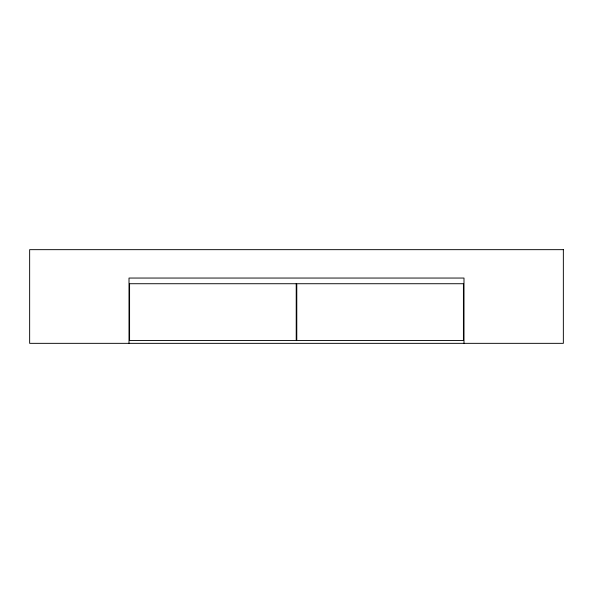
<?xml version="1.0" encoding="UTF-8"?>
<svg xmlns="http://www.w3.org/2000/svg" width="593" height="593" viewBox="0 0 593 593"><rect width="100%" height="100%" fill="white"/><g stroke="black" fill="none" stroke-linecap="round" stroke-linejoin="round"><path stroke-width="0.89" d="M463.993 343.34L463.993 278.05L129.007 278.05L129.007 343.34M563.35 249.66L29.65 249.66L29.65 343.34L563.35 343.34L563.35 249.66M296.218 283.728L129.578 283.728L129.578 340.501L296.218 340.501L296.218 283.728M463.422 283.728L296.782 283.728L296.782 340.501L463.422 340.501L463.422 283.728"/></g></svg>
